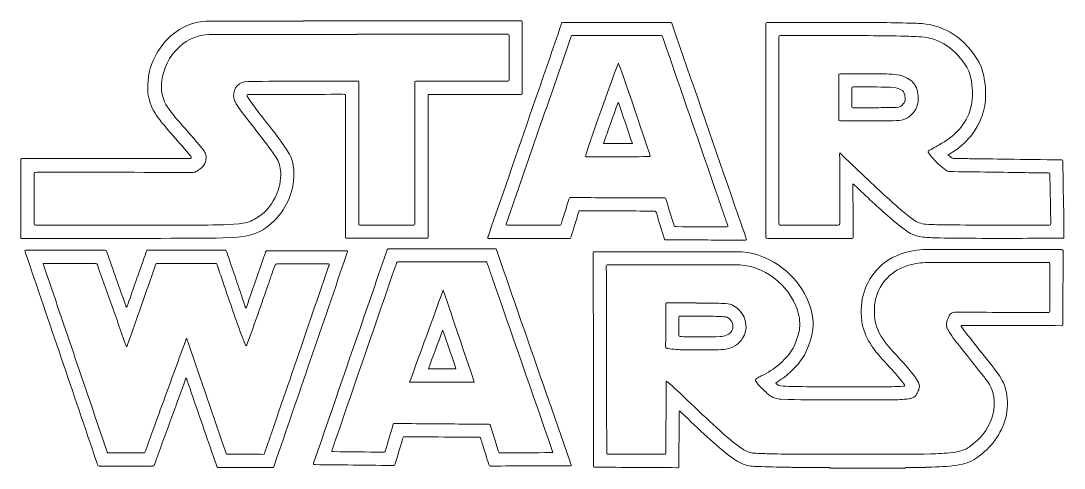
# Model space of a CAD drawing. Header units: inches. Extents: x 52 to 449, y 164 to 334.
import ezdxf

# ---------------------------------------------------------------- set-up
doc = ezdxf.new("R2010")
doc.units = ezdxf.units.IN
doc.header["$MEASUREMENT"] = 0
doc.layers.add('Layer 1', color=7, linetype='Continuous')

# ---------------------------------------------------------------- blocks, each defined once
blk = doc.blocks.new('block 2')
at = {"layer": 'Layer 1', "lineweight": 0}
for points, knots in [([(134.6, 252.1), (136.21, 252.21), (137.81, 252.41), (139.37, 252.83), (142.9, 253.77), (145.94, 255.66), (148.48, 258.21), (153.84, 263.57), (156.42, 270.09), (156.01, 277.7), (155.89, 280.07), (155.27, 282.34), (153.98, 284.38), (153.43, 285.25), (152.86, 286.11), (152.27, 286.95), (149.28, 291.22), (146.04, 295.3), (142.82, 299.39), (141.39, 301.22), (139.96, 303.06), (138.7, 305.02), (138.49, 305.34), (138.08, 305.68), (138.28, 306.07), (138.51, 306.52), (139.04, 306.31), (139.44, 306.31), (151.15, 306.34), (162.87, 306.36), (174.58, 306.38), (175.71, 306.39), (175.71, 306.39), (175.71, 305.26), (175.72, 287.67), (175.72, 270.08), (175.72, 252.5), (175.72, 251.56), (175.66, 251.65), (176.57, 251.65), (176.57, 251.65), (176.73, 251.65), (176.73, 251.65), (186.52, 251.65), (196.3, 251.64), (206.09, 251.65), (207.24, 251.65), (207.1, 251.52), (207.1, 252.66), (207.1, 270.14), (207.1, 287.62), (207.1, 305.1), (207.1, 305.28), (207.1, 305.47), (207.1, 305.65), (207.11, 306.36), (207.11, 306.36), (207.85, 306.36), (207.85, 306.36), (241.89, 306.36), (241.89, 306.36), (242.1, 306.36), (242.31, 306.37), (242.52, 306.36), (242.82, 306.34), (242.96, 306.47), (242.94, 306.78), (242.93, 306.91), (242.94, 307.04), (242.94, 307.17), (242.94, 315.93), (242.94, 324.68), (242.93, 333.43), (242.93, 333.72), (243, 334.02), (242.83, 334.29), (239.76, 334.29), (236.69, 334.29), (233.62, 334.29), (233.62, 334.29), (233.62, 334.29), (233.62, 334.29), (233.62, 334.29), (201.89, 334.29), (201.89, 334.29), (201.89, 334.29), (201.89, 334.29), (201.89, 334.29), (201.89, 334.29), (159.69, 334.29), (159.69, 334.29), (159.69, 334.26), (159.68, 334.23), (159.68, 334.21), (147.7, 334.21), (135.72, 334.2), (123.73, 334.21), (120.86, 334.21), (118.12, 333.67), (115.49, 332.52), (109.97, 330.1), (106.06, 326), (103.31, 320.73), (101.26, 316.81), (100.41, 312.63), (100.55, 308.18), (100.65, 305.33), (101.3, 302.71), (102.7, 300.24), (104.19, 297.6), (106.13, 295.3), (108.08, 292.99), (110.8, 289.76), (113.7, 286.68), (116.4, 283.43), (116.69, 283.08), (117.28, 282.73), (117.05, 282.26), (116.83, 281.79), (116.19, 282.01), (115.73, 282.01), (101.14, 282), (86.55, 282), (71.96, 282), (65.83, 282), (59.69, 282), (53.56, 282), (53.12, 282), (52.65, 282.09), (52.27, 281.77), (52.27, 281.77), (52.27, 251.62), (52.27, 251.62), (52.48, 251.62), (52.69, 251.63), (52.9, 251.63), (72.94, 251.64), (92.99, 251.62), (113.03, 251.65), (120.22, 251.67), (127.42, 251.62), (134.6, 252.1)], [0, 0, 0, 0, 1, 1, 1, 2, 2, 2, 3, 3, 3, 4, 4, 4, 5, 5, 5, 6, 6, 6, 7, 7, 7, 8, 8, 8, 9, 9, 9, 10, 10, 10, 11, 11, 11, 12, 12, 12, 13, 13, 13, 14, 14, 14, 15, 15, 15, 16, 16, 16, 17, 17, 17, 18, 18, 18, 19, 19, 19, 20, 20, 20, 21, 21, 21, 22, 22, 22, 23, 23, 23, 24, 24, 24, 25, 25, 25, 26, 26, 26, 27, 27, 27, 28, 28, 28, 29, 29, 29, 30, 30, 30, 31, 31, 31, 32, 32, 32, 33, 33, 33, 34, 34, 34, 35, 35, 35, 36, 36, 36, 37, 37, 37, 38, 38, 38, 39, 39, 39, 40, 40, 40, 41, 41, 41, 42, 42, 42, 43, 43, 43, 44, 44, 44, 45, 45, 45, 46, 46, 46, 47, 47, 47, 47]), ([(57.38, 257.86), (57.37, 263.83), (57.37, 269.81), (57.38, 275.79), (57.38, 276.79), (57.25, 276.73), (58.3, 276.73), (78.08, 276.73), (97.86, 276.73), (117.64, 276.72), (118.3, 276.72), (118.88, 276.82), (119.39, 277.27), (119.68, 277.54), (120.03, 277.74), (120.36, 277.96), (122.1, 279.15), (122.73, 280.87), (122.71, 282.88), (122.71, 283.57), (122.36, 284.15), (122.01, 284.71), (121.45, 285.58), (120.81, 286.39), (120.13, 287.17), (117.37, 290.34), (114.59, 293.49), (111.84, 296.67), (110.52, 298.18), (109.29, 299.77), (108.12, 301.41), (106.16, 304.17), (105.51, 307.24), (105.78, 310.57), (106.23, 316.17), (108.62, 320.8), (112.72, 324.56), (115.85, 327.44), (119.58, 329), (123.85, 329.05), (128.56, 329.11), (133.27, 329.09), (137.97, 329.09), (152.01, 329.1), (166.05, 329.09), (180.1, 329.09), (180.09, 329.15), (180.09, 329.2), (180.09, 329.25), (199.03, 329.25), (217.96, 329.25), (236.89, 329.25), (238.06, 329.25), (237.91, 329.37), (237.91, 328.25), (237.92, 322.96), (237.92, 317.67), (237.92, 312.38), (237.92, 312.2), (237.91, 312.01), (237.92, 311.83), (237.93, 311.53), (237.82, 311.38), (237.51, 311.4), (237.27, 311.41), (237.03, 311.4), (236.79, 311.4), (236.79, 311.4), (203.08, 311.4), (203.08, 311.4), (201.93, 311.4), (202.08, 311.47), (202.08, 310.36), (202.07, 292.8), (202.08, 275.25), (202.07, 257.69), (202.07, 256.53), (202.23, 256.68), (201.07, 256.67), (194.62, 256.67), (188.17, 256.67), (181.71, 256.67), (181.53, 256.67), (181.34, 256.68), (181.16, 256.67), (180.86, 256.65), (180.72, 256.78), (180.74, 257.09), (180.75, 257.35), (180.74, 257.62), (180.74, 257.88), (180.74, 275.36), (180.74, 292.84), (180.73, 310.32), (180.73, 311.61), (180.89, 311.42), (179.66, 311.42), (173.11, 311.41), (166.55, 311.4), (159.99, 311.37), (152.85, 311.35), (145.71, 311.33), (138.57, 311.27), (135.23, 311.25), (133.04, 308.9), (133.19, 305.56), (133.21, 304.86), (133.45, 304.22), (133.75, 303.6), (134.3, 302.51), (134.99, 301.51), (135.7, 300.52), (137.88, 297.5), (140.25, 294.61), (142.53, 291.66), (144.87, 288.63), (147.17, 285.56), (149.33, 282.4), (150.51, 280.67), (150.98, 278.76), (151.1, 276.73), (151.42, 270.92), (148.32, 262.84), (141.1, 258.89), (139.25, 257.87), (137.29, 257.36), (135.23, 257.17), (129.95, 256.7), (124.67, 256.69), (119.38, 256.69), (99.1, 256.68), (78.82, 256.68), (58.54, 256.68), (57.17, 256.68), (57.38, 256.49), (57.38, 257.86)], [0, 0, 0, 0, 1, 1, 1, 2, 2, 2, 3, 3, 3, 4, 4, 4, 5, 5, 5, 6, 6, 6, 7, 7, 7, 8, 8, 8, 9, 9, 9, 10, 10, 10, 11, 11, 11, 12, 12, 12, 13, 13, 13, 14, 14, 14, 15, 15, 15, 16, 16, 16, 17, 17, 17, 18, 18, 18, 19, 19, 19, 20, 20, 20, 21, 21, 21, 22, 22, 22, 23, 23, 23, 24, 24, 24, 25, 25, 25, 26, 26, 26, 27, 27, 27, 28, 28, 28, 29, 29, 29, 30, 30, 30, 31, 31, 31, 32, 32, 32, 33, 33, 33, 34, 34, 34, 35, 35, 35, 36, 36, 36, 37, 37, 37, 38, 38, 38, 39, 39, 39, 40, 40, 40, 41, 41, 41, 42, 42, 42, 43, 43, 43, 44, 44, 44, 45, 45, 45, 45])]:
    blk.add_open_spline(points, degree=3, knots=knots, dxfattribs=at)
blk = doc.blocks.new('block 3')
at = {"layer": 'Layer 1', "lineweight": 0}
for points, knots in [([(447.27, 247.43), (431.03, 247.43), (414.8, 247.43), (398.56, 247.43), (395.6, 247.43), (392.65, 247.27), (389.75, 246.55), (385.54, 245.51), (381.74, 243.66), (378.67, 240.56), (373.07, 234.91), (371.1, 228.03), (372.08, 220.22), (372.46, 217.14), (373.62, 214.36), (375.23, 211.74), (377.04, 208.8), (379.3, 206.22), (381.68, 203.73), (383.93, 201.38), (386.04, 198.91), (388.04, 196.34), (388.22, 196.12), (388.44, 195.92), (388.49, 195.59), (388.28, 195.44), (388.04, 195.47), (387.81, 195.45), (384.96, 195.21), (382.11, 195.24), (379.25, 195.24), (369.28, 195.22), (359.32, 195.2), (349.35, 195.28), (346.6, 195.31), (343.85, 195.35), (341.11, 195.58), (340.32, 195.64), (339.83, 196.07), (339.36, 196.64), (341.25, 197.87), (343.02, 199.17), (344.64, 200.65), (346.8, 202.61), (348.82, 204.71), (350.22, 207.3), (351.41, 209.52), (352.28, 211.88), (352.93, 214.31), (353.4, 216.08), (353.61, 217.89), (353.52, 219.73), (353.33, 223.63), (352.17, 227.25), (350.28, 230.65), (347.86, 235.03), (344.59, 238.65), (340.46, 241.46), (335.57, 244.79), (330.19, 246.57), (324.24, 246.57), (306.44, 246.56), (288.65, 246.57), (270.85, 246.57), (269.82, 246.57), (269.93, 246.69), (269.93, 245.63), (269.98, 218.95), (270.03, 192.27), (270.08, 165.59), (270.08, 165.4), (270.1, 165.22), (270.09, 165.03), (270.07, 164.75), (270.21, 164.65), (270.47, 164.67), (270.6, 164.68), (270.73, 164.67), (270.87, 164.67), (281.1, 164.61), (291.33, 164.54), (301.56, 164.48), (302.63, 164.47), (302.49, 164.39), (302.49, 165.42), (302.54, 172.05), (302.58, 178.69), (302.63, 185.33), (302.63, 185.56), (302.53, 185.84), (302.76, 186.08), (302.98, 185.87), (303.17, 185.69), (303.36, 185.51), (306.69, 182.34), (310, 179.14), (313.41, 176.05), (316.38, 173.35), (319.37, 170.65), (322.65, 168.31), (324.44, 167.03), (326.31, 165.88), (328.47, 165.35), (330.26, 164.92), (332.09, 164.92), (333.91, 164.87), (337.61, 164.75), (341.31, 164.71), (345.01, 164.64), (345.01, 164.64), (345.01, 164.64), (345.01, 164.64), (345.26, 164.42), (345.57, 164.52), (345.85, 164.52), (347.73, 164.51), (349.6, 164.5), (351.48, 164.5), (352.98, 164.5), (354.49, 164.52), (355.99, 164.53), (357.3, 164.53), (358.62, 164.52), (359.93, 164.52), (359.93, 164.46), (359.93, 164.41), (359.93, 164.35), (359.93, 164.35), (388.65, 164.35), (388.65, 164.35), (388.65, 164.41), (388.65, 164.46), (388.64, 164.52), (389.16, 164.52), (389.68, 164.53), (390.21, 164.53), (390.22, 164.54), (390.23, 164.54), (390.25, 164.54), (390.23, 164.54), (390.22, 164.53), (390.2, 164.53), (392.16, 164.52), (394.11, 164.52), (396.06, 164.51), (396.2, 164.51), (396.32, 164.54), (396.42, 164.64), (396.36, 164.64), (396.31, 164.64), (396.25, 164.64), (396.31, 164.64), (396.36, 164.64), (396.42, 164.65), (396.71, 164.65), (397, 164.66), (397.29, 164.67), (401.02, 164.8), (404.75, 164.88), (408.44, 165.46), (411, 165.86), (413.42, 166.62), (415.57, 168.12), (417.9, 169.75), (420.06, 171.56), (421.84, 173.79), (426.11, 179.13), (428.15, 185.14), (427.2, 192.02), (426.84, 194.63), (425.99, 197.04), (424.52, 199.24), (423.9, 200.16), (423.28, 201.08), (422.59, 201.96), (419.95, 205.29), (417.3, 208.62), (414.65, 211.96), (413.09, 213.92), (411.45, 215.83), (410.06, 217.93), (409.96, 218.08), (409.76, 218.22), (409.87, 218.48), (409.97, 218.49), (410.08, 218.5), (410.18, 218.5), (416.71, 218.5), (423.25, 218.5), (429.78, 218.49), (435.8, 218.48), (441.83, 218.47), (447.86, 218.45), (448.5, 218.45), (448.51, 218.46), (448.52, 219.11), (448.53, 221.35), (448.55, 223.6), (448.56, 225.85), (448.58, 232.59), (448.59, 239.33), (448.61, 246.08), (448.61, 247.43), (448.61, 247.43), (447.27, 247.43)], [0, 0, 0, 0, 1, 1, 1, 2, 2, 2, 3, 3, 3, 4, 4, 4, 5, 5, 5, 6, 6, 6, 7, 7, 7, 8, 8, 8, 9, 9, 9, 10, 10, 10, 11, 11, 11, 12, 12, 12, 13, 13, 13, 14, 14, 14, 15, 15, 15, 16, 16, 16, 17, 17, 17, 18, 18, 18, 19, 19, 19, 20, 20, 20, 21, 21, 21, 22, 22, 22, 23, 23, 23, 24, 24, 24, 25, 25, 25, 26, 26, 26, 27, 27, 27, 28, 28, 28, 29, 29, 29, 30, 30, 30, 31, 31, 31, 32, 32, 32, 33, 33, 33, 34, 34, 34, 35, 35, 35, 36, 36, 36, 37, 37, 37, 38, 38, 38, 39, 39, 39, 40, 40, 40, 41, 41, 41, 42, 42, 42, 43, 43, 43, 44, 44, 44, 45, 45, 45, 46, 46, 46, 47, 47, 47, 48, 48, 48, 49, 49, 49, 50, 50, 50, 51, 51, 51, 52, 52, 52, 53, 53, 53, 54, 54, 54, 55, 55, 55, 56, 56, 56, 57, 57, 57, 58, 58, 58, 59, 59, 59, 60, 60, 60, 61, 61, 61, 62, 62, 62, 63, 63, 63, 64, 64, 64, 65, 65, 65, 66, 66, 66, 67, 67, 67, 68, 68, 68, 68]), ([(443.57, 241.65), (443.56, 235.86), (443.55, 230.07), (443.54, 224.28), (443.54, 224.15), (443.53, 224.01), (443.54, 223.88), (443.55, 223.62), (443.43, 223.49), (443.17, 223.5), (442.93, 223.5), (442.69, 223.49), (442.45, 223.49), (431.35, 223.51), (420.24, 223.52), (409.13, 223.54), (408.55, 223.54), (407.97, 223.51), (407.39, 223.53), (406.7, 223.56), (406.13, 223.3), (405.72, 222.78), (404.6, 221.37), (404.16, 219.75), (404.35, 217.96), (404.39, 217.59), (404.59, 217.26), (404.77, 216.94), (406.04, 214.73), (407.61, 212.74), (409.19, 210.75), (412.26, 206.91), (415.32, 203.06), (418.38, 199.21), (418.79, 198.7), (419.16, 198.15), (419.56, 197.62), (422.56, 193.67), (423.05, 189.27), (421.88, 184.6), (420.76, 180.16), (418.22, 176.62), (414.71, 173.74), (413.5, 172.75), (412.28, 171.78), (410.8, 171.21), (409.44, 170.67), (408.01, 170.41), (406.57, 170.24), (403.79, 169.9), (400.99, 169.79), (398.18, 169.72), (385.25, 169.44), (372.32, 169.61), (359.39, 169.57), (355.24, 169.56), (351.09, 169.58), (346.94, 169.62), (343.26, 169.65), (339.59, 169.69), (335.91, 169.8), (334.12, 169.86), (332.32, 169.86), (330.53, 170.06), (329.54, 170.18), (328.63, 170.52), (327.77, 170.99), (326.23, 171.83), (324.83, 172.86), (323.46, 173.95), (319.77, 176.92), (316.3, 180.14), (312.86, 183.38), (309.02, 186.99), (305.21, 190.62), (301.38, 194.22), (300.43, 195.11), (299.46, 195.96), (298.49, 196.82), (298.28, 197.01), (298.07, 197.21), (297.69, 197.36), (297.69, 197.01), (297.7, 196.73), (297.69, 196.45), (297.64, 187.8), (297.59, 179.16), (297.54, 170.51), (297.53, 169.49), (297.66, 169.56), (296.61, 169.57), (289.87, 169.59), (283.12, 169.61), (276.38, 169.63), (276.2, 169.63), (276.01, 169.63), (275.83, 169.63), (275.06, 169.64), (275.05, 169.64), (275.05, 170.41), (275.04, 180.91), (275.03, 191.41), (275.01, 201.91), (275, 208.44), (274.99, 214.97), (274.97, 221.5), (274.96, 227.85), (274.93, 234.2), (274.91, 240.54), (274.91, 241.66), (274.77, 241.58), (275.91, 241.58), (291.94, 241.58), (307.96, 241.58), (323.99, 241.58), (328.69, 241.58), (333.02, 240.31), (336.95, 237.77), (341.43, 234.86), (344.8, 230.97), (346.93, 226.04), (347.98, 223.59), (348.59, 221.04), (348.49, 218.34), (348.41, 216.22), (347.71, 214.26), (347.02, 212.29), (345.8, 208.82), (343.46, 206.21), (340.74, 203.87), (338.65, 202.07), (336.38, 200.53), (333.86, 199.38), (333.23, 199.1), (332.63, 198.76), (332.08, 198.35), (331.56, 197.96), (331.52, 197.78), (331.88, 197.23), (332.17, 196.79), (332.48, 196.36), (332.83, 195.96), (334, 194.63), (335.31, 193.44), (336.64, 192.26), (338.03, 191.03), (339.66, 190.62), (341.45, 190.53), (348.03, 190.17), (354.61, 190.23), (361.19, 190.22), (368.54, 190.21), (375.9, 190.21), (383.25, 190.25), (385.49, 190.27), (387.74, 190.31), (389.97, 190.68), (390.44, 190.76), (390.9, 190.87), (391.35, 191.03), (392.04, 191.28), (392.6, 191.72), (392.93, 192.39), (393.21, 192.96), (393.47, 193.54), (393.72, 194.12), (394.12, 195.02), (394.04, 195.92), (393.63, 196.8), (393.22, 197.7), (392.69, 198.52), (392.09, 199.29), (389.86, 202.14), (387.5, 204.89), (384.98, 207.5), (382.64, 209.92), (380.48, 212.48), (378.85, 215.45), (377.56, 217.81), (376.84, 220.33), (376.88, 223.04), (376.91, 224.83), (376.81, 226.63), (377.29, 228.39), (379.12, 235.09), (383.33, 239.46), (389.98, 241.44), (392.27, 242.12), (394.63, 242.42), (397.02, 242.42), (412.23, 242.42), (427.43, 242.42), (442.64, 242.42), (442.64, 242.42), (442.8, 242.42), (442.8, 242.42), (443.63, 242.41), (443.57, 242.5), (443.57, 241.65)], [0, 0, 0, 0, 1, 1, 1, 2, 2, 2, 3, 3, 3, 4, 4, 4, 5, 5, 5, 6, 6, 6, 7, 7, 7, 8, 8, 8, 9, 9, 9, 10, 10, 10, 11, 11, 11, 12, 12, 12, 13, 13, 13, 14, 14, 14, 15, 15, 15, 16, 16, 16, 17, 17, 17, 18, 18, 18, 19, 19, 19, 20, 20, 20, 21, 21, 21, 22, 22, 22, 23, 23, 23, 24, 24, 24, 25, 25, 25, 26, 26, 26, 27, 27, 27, 28, 28, 28, 29, 29, 29, 30, 30, 30, 31, 31, 31, 32, 32, 32, 33, 33, 33, 34, 34, 34, 35, 35, 35, 36, 36, 36, 37, 37, 37, 38, 38, 38, 39, 39, 39, 40, 40, 40, 41, 41, 41, 42, 42, 42, 43, 43, 43, 44, 44, 44, 45, 45, 45, 46, 46, 46, 47, 47, 47, 48, 48, 48, 49, 49, 49, 50, 50, 50, 51, 51, 51, 52, 52, 52, 53, 53, 53, 54, 54, 54, 55, 55, 55, 56, 56, 56, 57, 57, 57, 58, 58, 58, 59, 59, 59, 60, 60, 60, 61, 61, 61, 62, 62, 62, 63, 63, 63, 64, 64, 64, 65, 65, 65, 66, 66, 66, 66])]:
    blk.add_open_spline(points, degree=3, knots=knots, dxfattribs=at)
blk = doc.blocks.new('block 4')
at = {"layer": 'Layer 1', "lineweight": 0}
for points, knots in [([(176.49, 246.83), (176.41, 246.85), (176.33, 246.87), (176.26, 246.87), (166.18, 246.87), (156.11, 246.86), (146.03, 246.88), (145.5, 246.89), (145.38, 246.63), (145.24, 246.23), (143.45, 241.03), (141.65, 235.84), (139.85, 230.65), (139.22, 228.83), (138.58, 227.01), (137.92, 225.1), (137.63, 225.43), (137.58, 225.75), (137.48, 226.05), (135.17, 232.82), (132.86, 239.6), (130.56, 246.37), (130.23, 247.34), (130.3, 247.15), (129.46, 247.15), (119.97, 247.15), (110.47, 247.15), (100.98, 247.15), (100.04, 247.15), (100.21, 247.23), (99.92, 246.42), (97.58, 239.77), (95.24, 233.12), (92.9, 226.47), (92.78, 226.13), (92.71, 225.77), (92.49, 225.46), (92.22, 225.63), (92.21, 225.92), (92.13, 226.16), (89.74, 232.88), (87.36, 239.61), (84.98, 246.33), (84.66, 247.25), (84.73, 247.13), (83.89, 247.14), (74.06, 247.14), (64.22, 247.15), (54.38, 247.15), (54.18, 247.15), (53.96, 247.22), (53.78, 247.05), (53.79, 246.7), (53.95, 246.38), (54.06, 246.06), (63.1, 219.51), (72.13, 192.96), (81.17, 166.4), (81.27, 166.1), (81.38, 165.8), (81.48, 165.5), (81.56, 165.24), (81.7, 165.1), (81.99, 165.12), (82.15, 165.13), (82.31, 165.12), (82.46, 165.12), (82.46, 165.12), (101.98, 165.12), (101.98, 165.12), (102.11, 165.12), (102.25, 165.13), (102.38, 165.12), (102.71, 165.08), (102.94, 165.19), (103.02, 165.54), (103.05, 165.67), (103.11, 165.79), (103.16, 165.91), (107.03, 176.53), (110.9, 187.15), (114.78, 197.77), (114.86, 198.01), (114.89, 198.28), (115.11, 198.47), (115.32, 198.27), (115.35, 198.04), (115.43, 197.82), (118.55, 188.78), (121.67, 179.74), (124.79, 170.71), (125.43, 168.83), (126.09, 166.96), (126.73, 165.09), (126.86, 164.69), (127.06, 164.44), (127.52, 164.52), (127.67, 164.54), (127.83, 164.52), (127.99, 164.52), (134.42, 164.52), (140.85, 164.52), (147.27, 164.52), (148.55, 164.53), (148.28, 164.31), (148.69, 165.51), (153.23, 178.73), (157.77, 191.94), (162.3, 205.16), (167, 218.85), (171.69, 232.54), (176.39, 246.23), (176.45, 246.42), (176.6, 246.6), (176.49, 246.83)], [0, 0, 0, 0, 1, 1, 1, 2, 2, 2, 3, 3, 3, 4, 4, 4, 5, 5, 5, 6, 6, 6, 7, 7, 7, 8, 8, 8, 9, 9, 9, 10, 10, 10, 11, 11, 11, 12, 12, 12, 13, 13, 13, 14, 14, 14, 15, 15, 15, 16, 16, 16, 17, 17, 17, 18, 18, 18, 19, 19, 19, 20, 20, 20, 21, 21, 21, 22, 22, 22, 23, 23, 23, 24, 24, 24, 25, 25, 25, 26, 26, 26, 27, 27, 27, 28, 28, 28, 29, 29, 29, 30, 30, 30, 31, 31, 31, 32, 32, 32, 33, 33, 33, 34, 34, 34, 35, 35, 35, 36, 36, 36, 37, 37, 37, 38, 38, 38, 38]), ([(169.28, 240.94), (165.84, 230.89), (162.39, 220.85), (158.95, 210.81), (154.33, 197.34), (149.71, 183.88), (145.09, 170.41), (145.04, 170.29), (144.98, 170.17), (144.96, 170.04), (144.88, 169.65), (144.66, 169.54), (144.28, 169.55), (143.35, 169.58), (142.42, 169.56), (141.5, 169.56), (138.04, 169.56), (134.57, 169.56), (131.11, 169.56), (130.44, 169.56), (130.44, 169.57), (130.22, 170.2), (125.48, 184.01), (120.73, 197.82), (115.99, 211.64), (115.78, 212.26), (115.57, 212.89), (115.35, 213.53), (115.02, 213.41), (115.04, 213.1), (114.96, 212.88), (112.36, 205.78), (109.77, 198.68), (107.19, 191.58), (104.67, 184.69), (102.16, 177.79), (99.64, 170.89), (99.58, 170.72), (99.5, 170.54), (99.45, 170.37), (99.38, 170.17), (99.24, 170.08), (99.03, 170.09), (98.87, 170.09), (98.71, 170.09), (98.55, 170.09), (94.37, 170.09), (90.19, 170.09), (86.02, 170.09), (85.18, 170.09), (85.26, 169.94), (84.93, 170.89), (76.96, 194.32), (68.99, 217.74), (61.02, 241.17), (60.92, 241.44), (60.84, 241.72), (60.74, 242.05), (61.07, 242.17), (61.34, 242.12), (61.6, 242.12), (67.84, 242.12), (74.08, 242.11), (80.32, 242.11), (80.43, 242.11), (80.53, 242.09), (80.64, 242.11), (81.06, 242.17), (81.24, 241.96), (81.35, 241.57), (81.52, 240.99), (81.75, 240.42), (81.95, 239.85), (85.29, 230.47), (88.62, 221.08), (91.95, 211.7), (92.1, 211.28), (92.27, 210.87), (92.44, 210.43), (92.73, 210.65), (92.75, 210.95), (92.84, 211.21), (96.35, 221.2), (99.86, 231.19), (103.38, 241.18), (103.77, 242.29), (103.51, 242.12), (104.68, 242.12), (111.71, 242.13), (118.75, 242.12), (125.78, 242.12), (125.92, 242.12), (126.05, 242.11), (126.18, 242.13), (126.6, 242.18), (126.77, 241.98), (126.9, 241.59), (127.61, 239.46), (128.34, 237.34), (129.07, 235.21), (131.36, 228.54), (133.55, 221.84), (136.04, 215.24), (136.53, 213.96), (137.01, 212.67), (137.59, 211.42), (137.69, 211.22), (137.73, 210.97), (138.02, 210.84), (138.31, 211.29), (138.45, 211.79), (138.62, 212.28), (141.25, 219.39), (143.7, 226.56), (146.2, 233.72), (147.07, 236.21), (147.93, 238.71), (148.79, 241.21), (149.03, 241.89), (149.04, 241.89), (149.72, 241.89), (156.12, 241.9), (162.52, 241.9), (168.92, 241.89), (169.1, 241.89), (169.29, 241.93), (169.49, 241.82), (169.58, 241.5), (169.38, 241.22), (169.28, 240.94)], [0, 0, 0, 0, 1, 1, 1, 2, 2, 2, 3, 3, 3, 4, 4, 4, 5, 5, 5, 6, 6, 6, 7, 7, 7, 8, 8, 8, 9, 9, 9, 10, 10, 10, 11, 11, 11, 12, 12, 12, 13, 13, 13, 14, 14, 14, 15, 15, 15, 16, 16, 16, 17, 17, 17, 18, 18, 18, 19, 19, 19, 20, 20, 20, 21, 21, 21, 22, 22, 22, 23, 23, 23, 24, 24, 24, 25, 25, 25, 26, 26, 26, 27, 27, 27, 28, 28, 28, 29, 29, 29, 30, 30, 30, 31, 31, 31, 32, 32, 32, 33, 33, 33, 34, 34, 34, 35, 35, 35, 36, 36, 36, 37, 37, 37, 38, 38, 38, 39, 39, 39, 40, 40, 40, 41, 41, 41, 42, 42, 42, 43, 43, 43, 43])]:
    blk.add_open_spline(points, degree=3, knots=knots, dxfattribs=at)
blk = doc.blocks.new('block 5')
at = {"layer": 'Layer 1', "lineweight": 0}
for points in [[(448.96, 252.53), (448.93, 256.36), (448.91, 260.19), (448.82, 264.03), (448.7, 268.57), (448.65, 273.12), (448.57, 277.67), (448.55, 278.75), (448.5, 279.84), (448.49, 280.92), (448.49, 281.28), (448.4, 281.48), (448, 281.43), (447.9, 281.42), (447.79, 281.43), (447.68, 281.43), (440.89, 281.53), (434.09, 281.63), (427.3, 281.72), (422.54, 281.79), (417.78, 281.85), (413.02, 281.92), (411.07, 281.94), (409.11, 281.96), (407.15, 281.98), (406.89, 281.98), (406.61, 281.94), (406.38, 282.11), (405.89, 282.48), (405.41, 282.88), (404.84, 283.33), (405.24, 283.58), (405.52, 283.76), (405.81, 283.94), (408.73, 285.7), (411.33, 287.86), (413.47, 290.52), (417.22, 295.14), (419.15, 300.42), (419.16, 306.38), (419.16, 308.08), (419, 309.76), (418.78, 311.44), (418.45, 314), (417.85, 316.49), (416.55, 318.74), (414.11, 322.98), (410.95, 326.55), (406.82, 329.21), (403.67, 331.24), (400.25, 332.59), (396.53, 333.1), (394.53, 333.37), (392.52, 333.38), (390.51, 333.44), (386.58, 333.55), (382.63, 333.63), (378.7, 333.64), (364.68, 333.67), (350.67, 333.67), (336.65, 333.67), (335.45, 333.67), (335.59, 333.83), (335.59, 332.63), (335.59, 314.83), (335.59, 297.04), (335.59, 279.24), (335.59, 270.33), (335.59, 261.42), (335.59, 252.51), (335.59, 251.65), (335.59, 251.65), (336.44, 251.64), (336.44, 251.64), (336.52, 251.64), (336.52, 251.64), (346.97, 251.64), (357.42, 251.64), (367.86, 251.64), (368.9, 251.64), (368.79, 251.55), (368.78, 252.59), (368.75, 258.85), (368.72, 265.12), (368.69, 271.39), (368.68, 271.67), (368.68, 271.96), (368.68, 272.42), (369, 272.14), (369.18, 271.99), (369.35, 271.83), (373.78, 267.63), (378.21, 263.43), (382.83, 259.43), (384.93, 257.61), (387.05, 255.83), (389.37, 254.27), (390.99, 253.18), (392.73, 252.43), (394.69, 252.19), (396.51, 251.96), (398.33, 251.88), (400.15, 251.84), (404.57, 251.73), (408.98, 251.66), (413.39, 251.65), (424.95, 251.63), (436.5, 251.65), (448.06, 251.65), (449.01, 251.65), (448.97, 251.52), (448.96, 252.53)], [(443.34, 256.67), (442.7, 256.67), (442.07, 256.67), (441.43, 256.67), (429.22, 256.69), (417, 256.69), (404.79, 256.73), (402.01, 256.74), (399.24, 256.86), (396.47, 257.02), (394.64, 257.12), (393.05, 257.75), (391.57, 258.82), (388.94, 260.74), (386.47, 262.86), (384.05, 265.02), (377.46, 270.9), (371.14, 277.07), (364.71, 283.13), (364.41, 283.42), (364.11, 283.71), (363.69, 284.1), (363.6, 283.28), (363.67, 282.65), (363.67, 282.02), (363.7, 273.8), (363.72, 265.57), (363.74, 257.35), (363.74, 256.68), (363.73, 256.67), (363.03, 256.67), (355.79, 256.67), (348.54, 256.67), (341.3, 256.67), (340.57, 256.67), (340.57, 256.68), (340.57, 257.49), (340.57, 269.52), (340.57, 281.55), (340.57, 293.58), (340.57, 304.93), (340.57, 316.27), (340.57, 327.61), (340.57, 328.85), (340.41, 328.69), (341.68, 328.69), (352.13, 328.69), (362.57, 328.71), (373.01, 328.68), (377.62, 328.67), (382.22, 328.6), (386.82, 328.52), (389.46, 328.47), (392.1, 328.38), (394.74, 328.23), (398.25, 328.03), (401.43, 326.8), (404.34, 324.88), (407.54, 322.77), (409.97, 319.94), (411.96, 316.7), (413.12, 314.79), (413.61, 312.66), (413.86, 310.46), (413.99, 309.33), (414.13, 308.2), (414.16, 307.07), (414.29, 300.26), (411.58, 294.77), (406.38, 290.46), (405.16, 289.45), (403.85, 288.56), (402.47, 287.77), (400.94, 286.88), (399.43, 285.96), (397.85, 285.16), (397.21, 284.83), (397.14, 284.58), (397.52, 283.96), (398.19, 282.91), (399.06, 282.02), (399.92, 281.12), (401.3, 279.69), (402.87, 278.47), (404.43, 277.26), (404.71, 277.04), (405, 277.01), (405.32, 277.01), (409.81, 276.95), (414.31, 276.9), (418.8, 276.83), (423.56, 276.77), (428.32, 276.73), (433.08, 276.63), (436.22, 276.56), (439.37, 276.55), (442.51, 276.5), (442.7, 276.5), (442.88, 276.48), (443.07, 276.5), (443.45, 276.53), (443.57, 276.36), (443.58, 275.99), (443.6, 274.46), (443.65, 272.92), (443.68, 271.39), (443.77, 266.69), (443.86, 261.98), (443.95, 257.28), (443.96, 256.69), (443.97, 256.68), (443.34, 256.67)]]:
    blk.add_open_spline(points, degree=3, knots=[0, 0, 0, 0, 1, 1, 1, 2, 2, 2, 3, 3, 3, 4, 4, 4, 5, 5, 5, 6, 6, 6, 7, 7, 7, 8, 8, 8, 9, 9, 9, 10, 10, 10, 11, 11, 11, 12, 12, 12, 13, 13, 13, 14, 14, 14, 15, 15, 15, 16, 16, 16, 17, 17, 17, 18, 18, 18, 19, 19, 19, 20, 20, 20, 21, 21, 21, 22, 22, 22, 23, 23, 23, 24, 24, 24, 25, 25, 25, 26, 26, 26, 27, 27, 27, 28, 28, 28, 29, 29, 29, 30, 30, 30, 31, 31, 31, 32, 32, 32, 33, 33, 33, 34, 34, 34, 35, 35, 35, 36, 36, 36, 37, 37, 37, 37], dxfattribs=at)
blk = doc.blocks.new('block 6')
at = {"layer": 'Layer 1', "lineweight": 0}
for points, knots in [([(293.95, 261.3), (294.91, 258.12), (295.89, 254.94), (296.87, 251.75), (297.06, 251.12), (297.07, 251.12), (297.74, 251.12), (300.12, 251.09), (302.5, 251.06), (304.88, 251.05), (312.39, 251.01), (319.9, 250.99), (327.41, 250.96), (327.66, 250.96), (327.93, 250.9), (328.18, 251.04), (328.24, 251.38), (328.06, 251.66), (327.96, 251.95), (326.13, 257.24), (324.3, 262.54), (322.47, 267.83), (314.96, 289.54), (307.46, 311.26), (299.94, 332.98), (299.69, 333.71), (299.89, 333.67), (298.95, 333.67), (285.57, 333.67), (272.19, 333.67), (258.8, 333.67), (257.86, 333.67), (258.04, 333.69), (257.77, 332.92), (254.51, 323.48), (251.26, 314.04), (248, 304.6), (242.02, 287.28), (236.04, 269.95), (230.06, 252.62), (229.96, 252.33), (229.77, 252.05), (229.87, 251.64), (229.87, 251.64), (230.63, 251.64), (230.63, 251.64), (240.57, 251.64), (250.51, 251.64), (260.46, 251.64), (261.44, 251.64), (261.27, 251.57), (261.54, 252.43), (262.48, 255.43), (263.42, 258.43), (264.34, 261.43), (264.59, 262.22), (264.57, 262.12), (265.26, 262.11), (274.52, 262.08), (283.77, 262.09), (293.03, 261.98), (293.68, 261.97), (293.69, 262.14), (293.95, 261.3)], [0, 0, 0, 0, 1, 1, 1, 2, 2, 2, 3, 3, 3, 4, 4, 4, 5, 5, 5, 6, 6, 6, 7, 7, 7, 8, 8, 8, 9, 9, 9, 10, 10, 10, 11, 11, 11, 12, 12, 12, 13, 13, 13, 14, 14, 14, 15, 15, 15, 16, 16, 16, 17, 17, 17, 18, 18, 18, 19, 19, 19, 20, 20, 20, 21, 21, 21, 21]), ([(261.7, 267.16), (260.68, 267.16), (260.9, 267.19), (260.64, 266.36), (259.69, 263.36), (258.77, 260.36), (257.83, 257.36), (257.62, 256.68), (257.62, 256.67), (256.91, 256.67), (250.44, 256.67), (243.96, 256.67), (237.48, 256.67), (237.27, 256.67), (237.05, 256.64), (236.85, 256.73), (236.78, 256.98), (236.92, 257.2), (237, 257.42), (245.12, 280.93), (253.24, 304.45), (261.36, 327.97), (261.64, 328.78), (261.55, 328.69), (262.42, 328.69), (273.4, 328.69), (284.37, 328.69), (295.35, 328.69), (296.15, 328.69), (296.07, 328.83), (296.38, 327.93), (303.39, 307.66), (310.4, 287.39), (317.41, 267.12), (318.59, 263.7), (319.77, 260.28), (320.95, 256.86), (321.04, 256.62), (321.17, 256.38), (321.16, 256.08), (320.87, 255.96), (320.63, 256), (320.39, 256), (314.13, 256.03), (307.86, 256.06), (301.59, 256.08), (300.78, 256.09), (300.78, 256.09), (300.53, 256.89), (299.57, 260.02), (298.62, 263.15), (297.65, 266.28), (297.43, 267.01), (297.6, 267), (296.69, 267), (289.89, 267.02), (283.1, 267.04), (276.3, 267.07), (271.44, 267.09), (266.57, 267.13), (261.7, 267.16)], [0, 0, 0, 0, 1, 1, 1, 2, 2, 2, 3, 3, 3, 4, 4, 4, 5, 5, 5, 6, 6, 6, 7, 7, 7, 8, 8, 8, 9, 9, 9, 10, 10, 10, 11, 11, 11, 12, 12, 12, 13, 13, 13, 14, 14, 14, 15, 15, 15, 16, 16, 16, 17, 17, 17, 18, 18, 18, 19, 19, 19, 20, 20, 20, 20])]:
    blk.add_open_spline(points, degree=3, knots=knots, dxfattribs=at)
blk = doc.blocks.new('block 7')
at = {"layer": 'Layer 1', "lineweight": 0}
for points, knots in [([(252.18, 192.47), (245.87, 210.63), (239.56, 228.8), (233.24, 246.96), (232.98, 247.71), (233.17, 247.7), (232.19, 247.7), (218.97, 247.69), (205.75, 247.68), (192.52, 247.67), (191.51, 247.66), (191.72, 247.71), (191.43, 246.88), (189.43, 241.11), (187.44, 235.35), (185.45, 229.58), (178.2, 208.58), (170.95, 187.59), (163.71, 166.59), (163.62, 166.32), (163.45, 166.06), (163.53, 165.64), (163.79, 165.64), (164.02, 165.64), (164.26, 165.64), (168.33, 165.6), (172.41, 165.6), (176.48, 165.53), (182.21, 165.43), (187.95, 165.39), (193.69, 165.33), (194.43, 165.33), (194.43, 165.33), (194.65, 166.05), (195.58, 169.17), (196.5, 172.28), (197.44, 175.39), (197.74, 176.4), (197.49, 176.25), (198.6, 176.25), (205.18, 176.2), (211.76, 176.14), (218.35, 176.09), (221.02, 176.07), (223.69, 176.05), (226.36, 176.03), (226.98, 176.03), (226.98, 176.02), (227.17, 175.42), (227.42, 174.64), (227.67, 173.86), (227.91, 173.08), (228.69, 170.61), (229.47, 168.14), (230.23, 165.67), (230.36, 165.24), (230.54, 165.03), (231, 165.1), (231.1, 165.12), (231.21, 165.1), (231.31, 165.1), (241.07, 165.14), (250.83, 165.17), (260.59, 165.2), (261.8, 165.21), (261.67, 165.17), (261.31, 166.2), (258.27, 174.96), (255.22, 183.71), (252.18, 192.47)], [0, 0, 0, 0, 1, 1, 1, 2, 2, 2, 3, 3, 3, 4, 4, 4, 5, 5, 5, 6, 6, 6, 7, 7, 7, 8, 8, 8, 9, 9, 9, 10, 10, 10, 11, 11, 11, 12, 12, 12, 13, 13, 13, 14, 14, 14, 15, 15, 15, 16, 16, 16, 17, 17, 17, 18, 18, 18, 19, 19, 19, 20, 20, 20, 21, 21, 21, 22, 22, 22, 23, 23, 23, 23]), ([(253.92, 170.21), (247.63, 170.17), (241.34, 170.13), (235.05, 170.09), (234.94, 170.09), (234.84, 170.09), (234.73, 170.09), (234.11, 170.1), (234.1, 170.1), (233.91, 170.69), (233.38, 172.35), (232.87, 174.01), (232.34, 175.67), (231.84, 177.29), (231.32, 178.89), (230.83, 180.51), (230.72, 180.88), (230.55, 181.02), (230.17, 181.01), (229.06, 181), (227.95, 181.01), (226.84, 181.02), (218.19, 181.08), (209.55, 181.15), (200.9, 181.22), (198.81, 181.24), (196.73, 181.28), (194.64, 181.3), (193.97, 181.31), (193.97, 181.3), (193.78, 180.66), (192.83, 177.47), (191.88, 174.29), (190.93, 171.1), (190.72, 170.38), (190.71, 170.38), (189.98, 170.38), (183.71, 170.45), (177.45, 170.51), (171.18, 170.57), (171.08, 170.58), (170.97, 170.58), (170.87, 170.58), (170.47, 170.56), (170.43, 170.74), (170.55, 171.07), (171.02, 172.41), (171.47, 173.76), (171.94, 175.11), (179.61, 197.33), (187.28, 219.54), (194.95, 241.76), (195.33, 242.85), (195.11, 242.69), (196.26, 242.69), (207.02, 242.71), (217.79, 242.71), (228.55, 242.72), (228.55, 242.72), (228.71, 242.72), (228.71, 242.72), (229.58, 242.72), (229.4, 242.75), (229.65, 242.07), (230.19, 240.55), (230.71, 239.03), (231.24, 237.5), (238.93, 215.36), (246.63, 193.21), (254.33, 171.05), (254.41, 170.81), (254.54, 170.57), (254.53, 170.21), (254.29, 170.21), (254.11, 170.21), (253.92, 170.21)], [0, 0, 0, 0, 1, 1, 1, 2, 2, 2, 3, 3, 3, 4, 4, 4, 5, 5, 5, 6, 6, 6, 7, 7, 7, 8, 8, 8, 9, 9, 9, 10, 10, 10, 11, 11, 11, 12, 12, 12, 13, 13, 13, 14, 14, 14, 15, 15, 15, 16, 16, 16, 17, 17, 17, 18, 18, 18, 19, 19, 19, 20, 20, 20, 21, 21, 21, 22, 22, 22, 23, 23, 23, 24, 24, 24, 25, 25, 25, 25])]:
    blk.add_open_spline(points, degree=3, knots=knots, dxfattribs=at)
blk = doc.blocks.new('block 8')
at = {"layer": 'Layer 1', "lineweight": 0}
for points, knots in [([(320.28, 226.85), (319.14, 226.89), (318.01, 227), (316.88, 227.01), (314.31, 227.04), (311.75, 227.02), (309.19, 227.02), (309.19, 227.02), (309.19, 227.17), (309.19, 227.17), (309.19, 227.17), (298.49, 227.17), (298.49, 227.17), (298.3, 227.17), (298.12, 227.16), (297.93, 227.17), (297.67, 227.19), (297.53, 227.09), (297.54, 226.81), (297.55, 226.65), (297.54, 226.5), (297.54, 226.34), (297.53, 222.61), (297.53, 218.89), (297.51, 215.16), (297.5, 213.58), (297.47, 211.99), (297.43, 210.4), (297.42, 210.04), (297.53, 209.86), (297.9, 209.84), (298.03, 209.83), (298.16, 209.77), (298.29, 209.75), (300.38, 209.49), (302.49, 209.28), (304.6, 209.26), (307.24, 209.23), (309.88, 209.2), (312.53, 209.22), (315.14, 209.24), (317.76, 209.15), (320.35, 209.58), (323.08, 210.02), (325.27, 211.36), (326.75, 213.69), (328.84, 216.99), (328.37, 221.2), (325.7, 224.09), (324.23, 225.67), (322.51, 226.76), (320.28, 226.85)], [0, 0, 0, 0, 1, 1, 1, 2, 2, 2, 3, 3, 3, 4, 4, 4, 5, 5, 5, 6, 6, 6, 7, 7, 7, 8, 8, 8, 9, 9, 9, 10, 10, 10, 11, 11, 11, 12, 12, 12, 13, 13, 13, 14, 14, 14, 15, 15, 15, 16, 16, 16, 17, 17, 17, 17]), ([(322.96, 217.37), (322.65, 216.08), (321.79, 215.29), (320.6, 214.79), (319.83, 214.48), (319.02, 214.38), (318.2, 214.34), (314.05, 214.12), (309.91, 214.17), (305.76, 214.21), (304.83, 214.22), (303.91, 214.31), (302.98, 214.33), (302.6, 214.34), (302.5, 214.5), (302.5, 214.86), (302.52, 217.11), (302.52, 219.36), (302.53, 221.6), (302.53, 222.1), (302.55, 222.11), (303.17, 222.11), (305.81, 222.12), (308.45, 222.11), (311.09, 222.11), (313.55, 222.14), (316.01, 222.02), (318.46, 221.93), (319.1, 221.91), (319.73, 221.84), (320.36, 221.78), (320.54, 221.76), (320.73, 221.72), (320.89, 221.63), (322.26, 220.86), (323.39, 219.12), (322.96, 217.37)], [0, 0, 0, 0, 1, 1, 1, 2, 2, 2, 3, 3, 3, 4, 4, 4, 5, 5, 5, 6, 6, 6, 7, 7, 7, 8, 8, 8, 9, 9, 9, 10, 10, 10, 11, 11, 11, 12, 12, 12, 12])]:
    blk.add_open_spline(points, degree=3, knots=knots, dxfattribs=at)
blk = doc.blocks.new('block 9')
at = {"layer": 'Layer 1', "lineweight": 0}
for points, knots in [([(391.21, 311.19), (389.58, 312.62), (387.7, 313.5), (385.55, 313.82), (384.21, 314.02), (382.86, 314.09), (381.52, 314.1), (375.65, 314.14), (369.78, 314.13), (363.91, 314.14), (363.31, 314.14), (363.3, 314.13), (363.3, 313.53), (363.29, 308), (363.29, 302.48), (363.3, 296.95), (363.3, 296.34), (363.31, 296.34), (363.91, 296.32), (364.07, 296.32), (364.22, 296.32), (364.38, 296.32), (364.38, 296.32), (375.19, 296.32), (375.19, 296.32), (378.24, 296.34), (381.78, 296.35), (385.32, 296.37), (387.83, 296.38), (389.81, 297.34), (391.43, 299.18), (392.32, 300.19), (393, 301.3), (393.3, 302.63), (393.77, 304.73), (393.54, 306.78), (392.84, 308.79), (392.51, 309.72), (391.96, 310.54), (391.21, 311.19)], [0, 0, 0, 0, 1, 1, 1, 2, 2, 2, 3, 3, 3, 4, 4, 4, 5, 5, 5, 6, 6, 6, 7, 7, 7, 8, 8, 8, 9, 9, 9, 10, 10, 10, 11, 11, 11, 12, 12, 12, 13, 13, 13, 13]), ([(388.5, 304.14), (388.47, 303.65), (388.28, 303.21), (387.97, 302.84), (387.26, 301.99), (386.49, 301.41), (385.24, 301.39), (382.6, 301.33), (379.96, 301.31), (377.71, 301.29), (374.57, 301.29), (371.82, 301.29), (369.07, 301.29), (368.33, 301.29), (368.32, 301.3), (368.32, 302), (368.32, 304.17), (368.32, 306.34), (368.32, 308.5), (368.32, 309.16), (368.33, 309.17), (368.97, 309.17), (373.59, 309.16), (378.21, 309.24), (382.84, 309.05), (384.26, 308.98), (385.67, 308.87), (386.97, 308.14), (387.76, 307.7), (388.28, 307.11), (388.41, 306.19), (388.5, 305.51), (388.54, 304.83), (388.5, 304.14)], [0, 0, 0, 0, 1, 1, 1, 2, 2, 2, 3, 3, 3, 4, 4, 4, 5, 5, 5, 6, 6, 6, 7, 7, 7, 8, 8, 8, 9, 9, 9, 10, 10, 10, 11, 11, 11, 11])]:
    blk.add_open_spline(points, degree=3, knots=knots, dxfattribs=at)
blk = doc.blocks.new('block 10')
at = {"layer": 'Layer 1', "lineweight": 0}
for points, knots in [([(266.91, 282.7), (267.56, 282.57), (290.7, 282.61), (291.6, 282.75), (291.41, 283.93), (279.96, 317.6), (279.52, 318.26), (278.38, 315.85), (267.05, 283.92), (266.91, 282.7)], [0, 0, 0, 0, 1, 1, 1, 2, 2, 2, 3, 3, 3, 3]), ([(273.8, 287.67), (275.67, 292.91), (277.51, 298.09), (279.36, 303.28), (279.41, 303.29), (279.46, 303.29), (279.5, 303.3), (281.26, 298.12), (283.02, 292.95), (284.81, 287.67), (284.81, 287.67), (273.8, 287.67), (273.8, 287.67)], [0, 0, 0, 0, 1, 1, 1, 2, 2, 2, 3, 3, 3, 4, 4, 4, 4])]:
    blk.add_open_spline(points, degree=3, knots=knots, dxfattribs=at)
blk = doc.blocks.new('block 11')
at = {"layer": 'Layer 1', "lineweight": 0}
for points, knots in [([(200.1, 196.98), (200.1, 196.98), (224.7, 196.98), (224.7, 196.98), (220.76, 208.66), (216.84, 220.25), (212.88, 231.98), (208.6, 220.24), (204.35, 208.63), (200.1, 196.98)], [0, 0, 0, 0, 1, 1, 1, 2, 2, 2, 3, 3, 3, 3]), ([(207.26, 201.99), (209.06, 206.9), (210.84, 211.77), (212.62, 216.63), (212.68, 216.64), (212.73, 216.64), (212.78, 216.64), (214.43, 211.77), (216.08, 206.9), (217.74, 201.99), (217.74, 201.99), (207.26, 201.99), (207.26, 201.99)], [0, 0, 0, 0, 1, 1, 1, 2, 2, 2, 3, 3, 3, 4, 4, 4, 4])]:
    blk.add_open_spline(points, degree=3, knots=knots, dxfattribs=at)

msp = doc.modelspace()

# ---------------------------------------------------------------- block references
at = {"layer": 'Layer 1'}
for name in ['block 2', 'block 6', 'block 5', 'block 10', 'block 9', 'block 4', 'block 7', 'block 3', 'block 11', 'block 8']:
    msp.add_blockref(name, (0, 0), dxfattribs=at)

doc.saveas('drawing.dxf')
